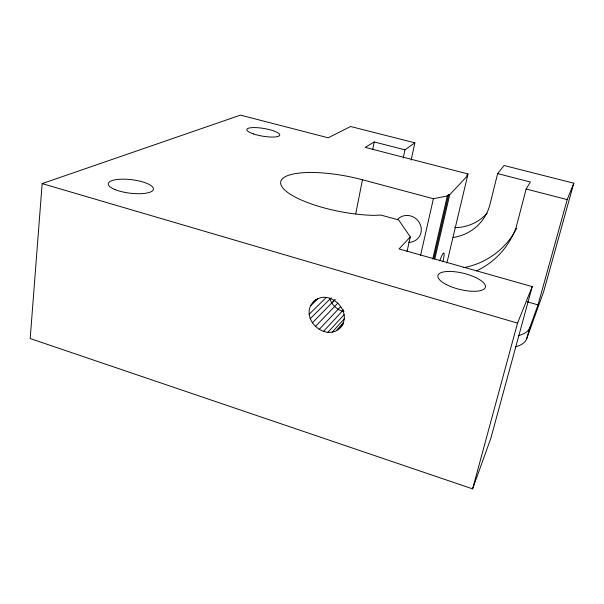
<?xml version="1.0" encoding="UTF-8"?>
<svg xmlns="http://www.w3.org/2000/svg" width="604" height="604" viewBox="0 0 604 604"><rect width="100%" height="100%" fill="white"/><g stroke="black" fill="none" stroke-linecap="round" stroke-linejoin="round"><path stroke-width="0.91" d="M343.027 324.363C328.146 347.149 294.601 315.952 316.028 299.448M42.152 183.601L30.2 338.55L472.607 488.878L490.795 438.398L532.215 286.606L399.07 248.916L410.282 236.919L398.693 219.969L380.981 215.092L374.004 215.364A64.13 18.014 10.9 0 1 280.943 184.658A64.13 18.014 10.9 0 1 362.46 179.766L433.385 198.731L447.322 195.96L448.689 194.511L449.693 194.775L467.602 175.621L466.673 175.379L468.009 173.96L365.193 147.376L374.223 141.948L404.937 149.83L414.865 142.831L350.584 126.5L328.206 137.803L240.49 115.122L42.152 183.601L517.53 323.125L532.215 286.606M355.711 213.907L362.46 179.766M372.796 149.09L374.223 141.948M403.2 158.052L404.937 149.83M411.165 160.083L414.865 142.831M407.028 251.657L410.282 236.919M420.535 255.537L433.385 198.731M432.713 259.131L447.322 195.96M433.808 258.754L448.689 194.511M434.782 259.033L449.693 194.775M446.892 263.012L468.009 173.96M515.25 346.975A56.768 21.321 14.6 0 0 526.68 338.784L543.668 291.611L573.8 183.208L504.091 165.496L497.628 173.605L490.033 204.205A47.716 45.821 41.3 0 1 453 237.5M497.628 173.605L530.403 182.015L526.144 188.999L516.284 226.847A83.231 79.607 41.8 0 1 476.397 270.939M472.607 488.878L517.53 323.125M526.68 338.784L529.723 327.768L538.028 304.884L567.201 199.614L573.8 183.208M339.901 327.859C354.79 312.276 328.448 286.636 313.317 302.045M343.548 309.769L323.382 331.505M340.724 306.575L319.078 329.573M336.473 330.441L343.178 322.966M342.438 324.378L343.684 322.989M332.389 331.958L344.703 318.346M337.795 303.163L315.28 326.651M327.927 332.321L344.129 314.631M312.253 322.936L334.963 299.69M310.192 318.686L331.241 297.81M344.038 311.46C338.965 310.675 334.654 307.24 331.785 303.102L335.084 299.841M309.24 314.163L326.341 297.379M310.856 305.556L318.331 298.368M526.144 188.999L567.201 199.614M527.209 301.781L538.028 304.884M329.852 299.078L331.785 303.102M397.711 219.297A13.915 13.054 43.2 0 1 418.096 220.838A13.915 13.054 43.2 0 1 415.069 240.679L411.875 241.962A13.915 13.054 43.2 0 1 408.41 242.355M487.164 213.129A45.851 44.266 40.5 0 1 454.706 227.663M529.723 327.768A57.018 20.785 14.5 0 1 518.323 335.696M516.714 228.259A80.657 77.478 41.2 0 1 463.683 267.655M439.795 260.943A12.767 1.714 -74.1 0 1 443.751 252.94A12.767 1.714 -74.1 0 1 442.974 261.608M446.386 284.59A24.424 8.282 13.8 0 0 485.11 287.889A24.424 8.282 13.8 0 0 453.498 271.626A24.424 8.282 13.8 0 0 446.386 284.59M115.175 189.641A22.741 6.795 6.9 0 0 152.789 190.509A22.741 6.795 6.9 0 0 124.65 179.184A22.741 6.795 6.9 0 0 115.175 189.641M253.401 133.899A16.686 3.896 9.6 0 0 279.629 135.424A16.686 3.896 9.6 0 0 256.836 127.655A16.686 3.896 9.6 0 0 253.401 133.899"/></g></svg>
